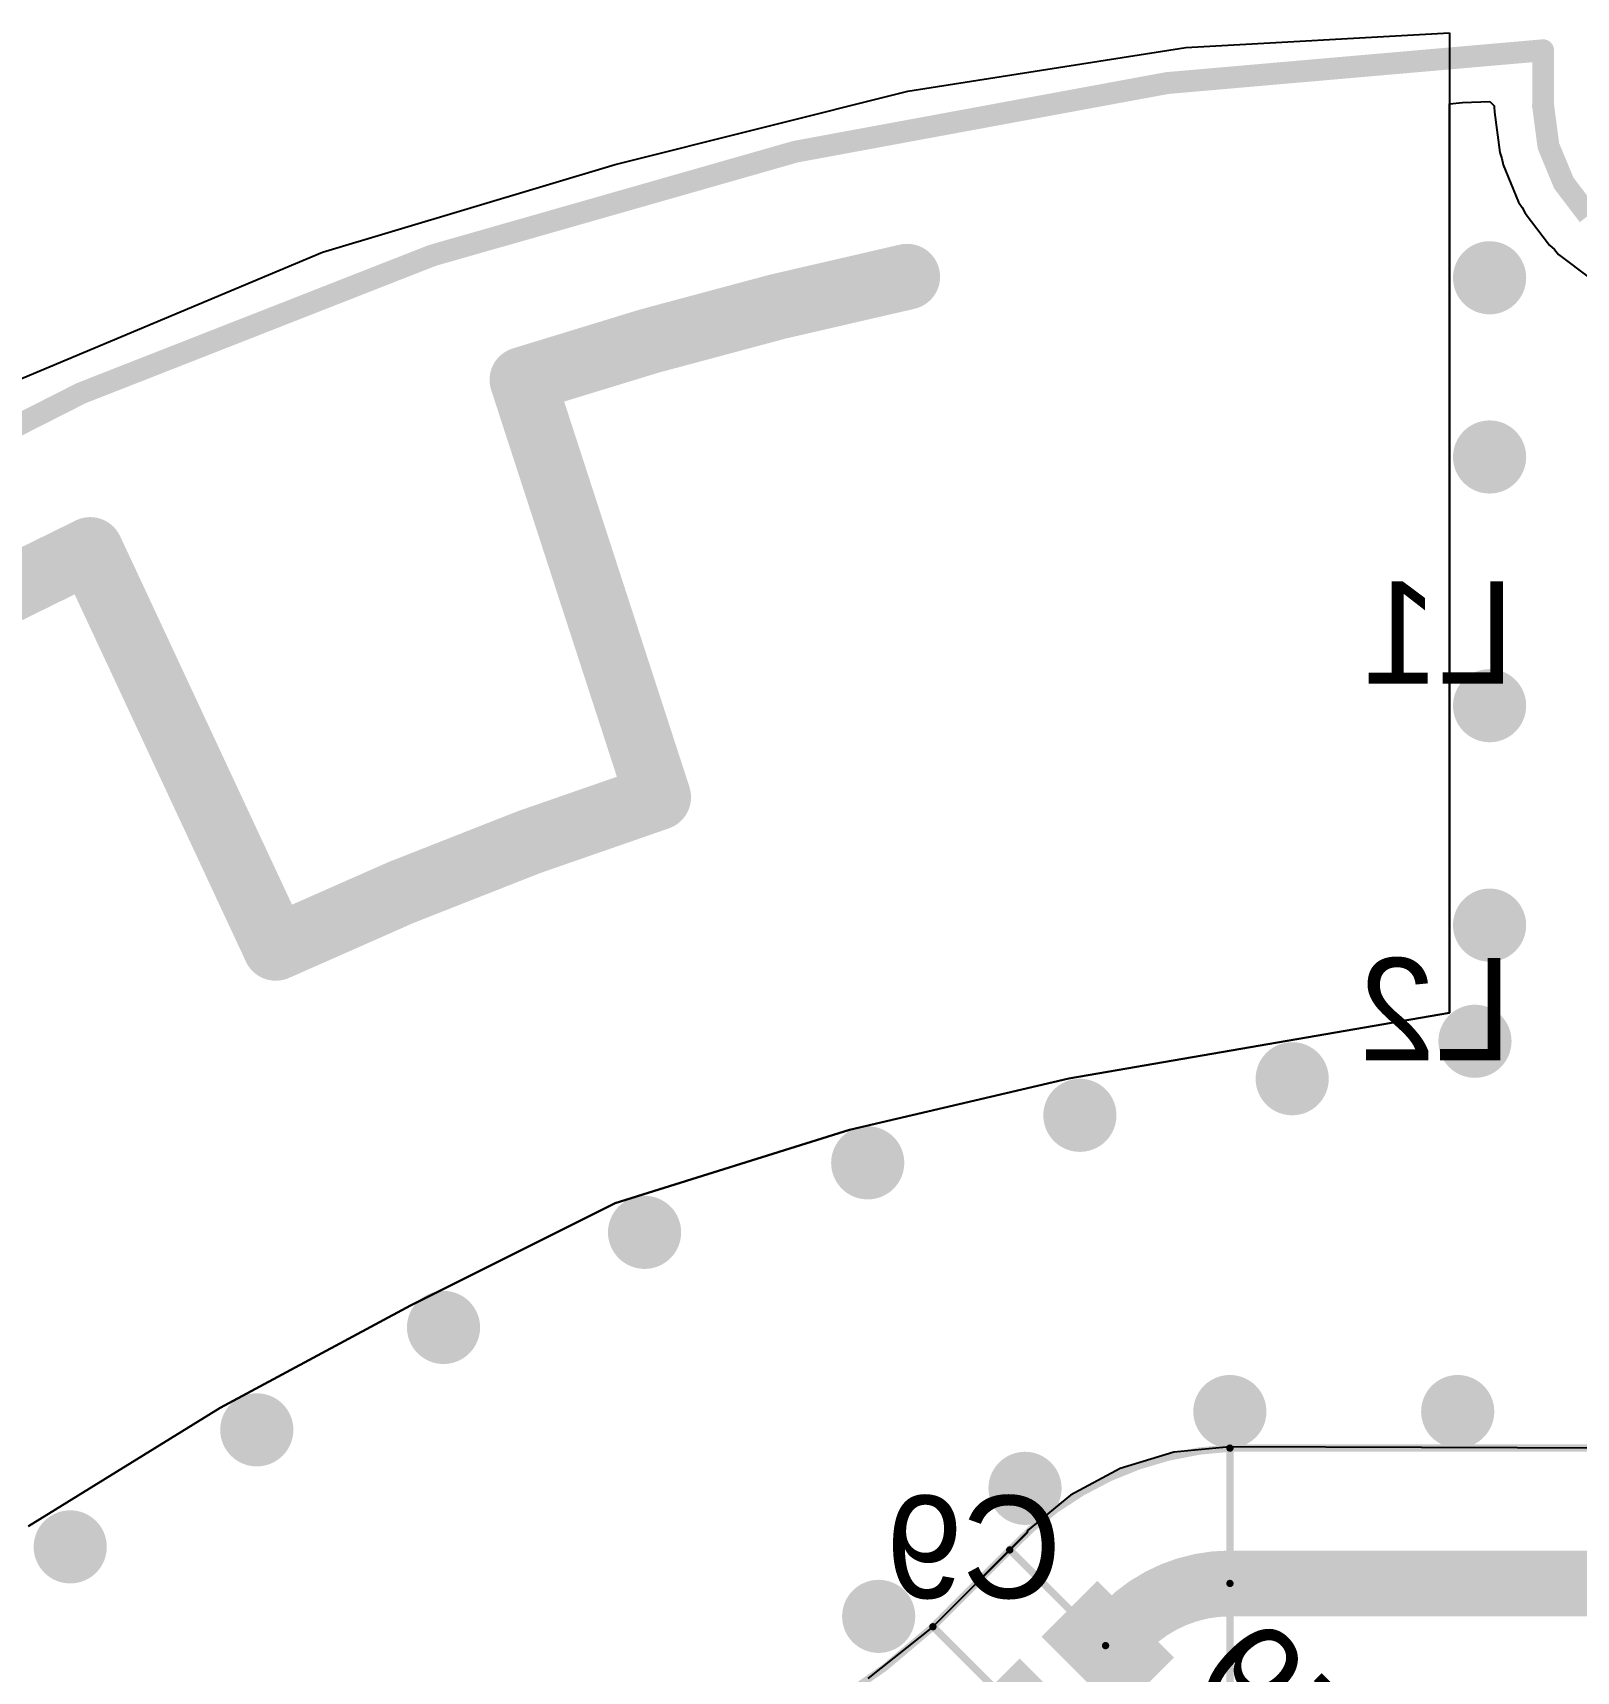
# Model space of a CAD drawing. Header units: millimetres. Extents: x 73 to 190, y 73 to 267.
# Drawn here: x 88.62 to 99.17, y 115.9 to 127.1 of the extents above; entities that cross this region are included whole.
import ezdxf

# ---------------------------------------------------------------- set-up
doc = ezdxf.new("R2010")
doc.units = ezdxf.units.MM
for name, color, linetype in [('BottomLayer', 5, 'Continuous'), ('BottomOverlay', 54, 'Continuous'), ('BottomPaste', 16, 'Continuous'), ('BottomSolder', 6, 'Continuous'), ('DrillDrawing', 1, 'Continuous'), ('KeepOutLayer', 6, 'Continuous'), ('Mechanical1', 6, 'Continuous'), ('Mechanical16', 56, 'Continuous'), ('MidLayer1', 16, 'Continuous'), ('MidLayer2', 76, 'Continuous'), ('MultiLayer', 9, 'Continuous'), ('TopLayer', 1, 'Continuous'), ('ViaHoleLayer', 16, 'Continuous')]:
    doc.layers.add(name, color=color, linetype=linetype)

msp = doc.modelspace()

# ---------------------------------------------------------------- linework, layer by layer
at = {"layer": 'BottomLayer'}
for p, q in [((98.3, 126.615), (98.39, 126.623)), ((98.3, 120.4), (98.3, 126.615)), ((98.39, 126.623), (98.576, 126.629)), ((98.576, 126.629), (98.606, 126.6)), ((98.606, 126.6), (98.607, 126.593)), ((98.607, 126.593), (98.608, 126.556)), ((98.608, 126.556), (98.608, 126.556)), ((98.608, 126.556), (98.608, 126.556)), ((98.608, 126.556), (98.644, 126.282)), ((98.644, 126.282), (98.659, 126.241)), ((98.659, 126.241), (98.667, 126.198)), ((98.667, 126.198), (98.773, 125.942)), ((98.773, 125.942), (98.797, 125.906)), ((98.797, 125.906), (98.817, 125.866)), ((98.817, 125.866), (98.985, 125.647)), ((98.985, 125.647), (99.018, 125.618)), ((99.018, 125.618), (99.047, 125.585)), ((99.047, 125.585), (99.266, 125.417)), ((95.7, 119.951), (98.3, 120.4)), ((94.2, 119.6), (95.7, 119.951)), ((92.6, 119.1), (94.2, 119.6)), ((91.2, 118.4), (92.6, 119.1)), ((89.9, 117.7), (91.2, 118.4)), ((88.59, 116.892), (89.9, 117.7)), ((96.418, 117.397), (96.05, 117.285)), ((96.418, 117.397), (96.05, 117.285)), ((96.8, 117.434), (96.418, 117.397)), ((96.8, 117.434), (96.418, 117.397)), ((99.6, 117.425), (96.8, 117.434)), ((99.6, 117.425), (96.8, 117.434)), ((96.05, 117.285), (95.711, 117.104)), ((96.05, 117.285), (95.711, 117.104)), ((95.711, 117.104), (95.414, 116.86)), ((95.711, 117.104), (95.414, 116.86)), ((95.42, 116.854), (94.771, 116.204)), ((95.414, 116.847), (94.771, 116.204)), ((95.414, 116.86), (95.42, 116.854)), ((95.414, 116.86), (95.414, 116.86)), ((95.414, 116.86), (95.414, 116.847)), ((94.771, 116.204), (94.325, 115.85)), ((94.771, 116.204), (94.325, 115.85)), ((94.771, 116.204), (94.771, 116.204)), ((94.771, 116.204), (94.771, 116.204))]:
    msp.add_line(p, q, dxfattribs=at)
for points, const_width in [([(98.45, 125.425, 1), (98.7, 125.425, 1)], 0.25), ([(94.482, 125.432, 1), (94.707, 125.432, 1)], 0.225), ([(91.853, 124.727, 1), (92.078, 124.727, 1)], 0.225), ([(91.853, 124.727, 1), (92.078, 124.727, 1)], 0.225), ([(98.45, 124.2, 1), (98.7, 124.2, 1)], 0.25), ([(88.899, 123.564, 1), (89.124, 123.564, 1)], 0.225), ([(88.899, 123.564, 1), (89.124, 123.564, 1)], 0.225), ([(98.45, 122.5, 1), (98.7, 122.5, 1)], 0.25), ([(92.78, 121.874, 1), (93.005, 121.874, 1)], 0.225), ([(92.78, 121.874, 1), (93.005, 121.874, 1)], 0.225), ([(98.45, 121, 1), (98.7, 121, 1)], 0.25), ([(90.167, 120.845, 1), (90.392, 120.845, 1)], 0.225), ([(90.167, 120.845, 1), (90.392, 120.845, 1)], 0.225), ([(98.35, 120.206, 1), (98.6, 120.206, 1)], 0.25), ([(97.101, 119.95, 1), (97.351, 119.95, 1)], 0.25), ([(95.65, 119.7, 1), (95.9, 119.7, 1)], 0.25), ([(94.2, 119.375, 1), (94.45, 119.375, 1)], 0.25), ([(92.675, 118.9, 1), (92.925, 118.9, 1)], 0.25), ([(91.301, 118.25, 1), (91.551, 118.25, 1)], 0.25), ([(96.675, 117.675, 1), (96.925, 117.675, 1)], 0.25), ([(98.232, 117.675, 1), (98.482, 117.675, 1)], 0.25), ([(90.025, 117.55, 1), (90.275, 117.55, 1)], 0.25), ([(95.275, 117.15, 1), (95.525, 117.15, 1)], 0.25), ([(88.75, 116.75, 1), (89, 116.75, 1)], 0.25), ([(96.688, 116.5, 1), (96.913, 116.5, 1)], 0.225), ([(96.688, 116.5, 1), (96.912, 116.5, 1)], 0.225), ([(94.275, 116.275, 1), (94.525, 116.275, 1)], 0.25), ([(95.98, 116.207, 1), (96.205, 116.207, 1)], 0.225)]:
    msp.add_lwpolyline(points, format="xyb", close=True, dxfattribs=dict(at, const_width=const_width))
at = {"layer": 'BottomLayer', "const_width": 0.45}
for points in [[(91.966, 124.727, -0.026186), (94.594, 125.432)], [(86.222, 122.049, -0.030553), (89.012, 123.564)], [(90.28, 120.845, -0.030553), (92.893, 121.874)], [(96.093, 116.207, -0.198912), (96.8, 116.5)]]:
    msp.add_lwpolyline(points, format="xyb", dxfattribs=at)
for points in [[(91.966, 124.727), (92.893, 121.874)], [(89.012, 123.564), (90.28, 120.845)], [(96.8, 116.5), (99.6, 116.5)]]:
    msp.add_lwpolyline(points, dxfattribs=at)
at = {"layer": 'BottomLayer'}
msp.add_solid([(95.894, 116.419), (95.612, 116.136), (96.319, 115.994), (96.036, 115.712)], dxfattribs=at)
at = {"layer": 'BottomPaste'}
msp.add_solid([(95.894, 116.348), (95.682, 116.136), (96.248, 115.994), (96.036, 115.782)], dxfattribs=at)
at = {"layer": 'BottomSolder'}
for points in [[(95.894, 116.518), (95.513, 116.136), (96.418, 115.994), (96.036, 115.613)], [(95.364, 115.987), (94.982, 115.606), (95.887, 115.464), (95.506, 115.082)]]:
    msp.add_solid(points, dxfattribs=at)
at = {"layer": 'DrillDrawing', "const_width": 0.15}
msp.add_lwpolyline([(74.931, 89.97, -0.518122), (98.941, 126.98)], format="xyb", dxfattribs=at)
for points in [[(98.941, 126.98), (98.941, 126.6)], [(98.941, 126.6), (98.977, 126.326)], [(98.977, 126.326), (99.083, 126.071)], [(99.083, 126.071), (99.251, 125.851)]]:
    msp.add_lwpolyline(points, dxfattribs=at)
at = {"layer": 'DrillDrawing'}
for points, const_width in [([(98.903, 126.98, 1), (98.978, 126.98, 1)], 0.075), ([(98.903, 126.98, 1), (98.978, 126.98, 1)], 0.075), ([(98.903, 126.6, 1), (98.978, 126.6, 1)], 0.075), ([(98.903, 126.6, 1), (98.978, 126.6, 1)], 0.075), ([(98.94, 126.326, 1), (99.015, 126.326, 1)], 0.075), ([(98.94, 126.326, 1), (99.015, 126.326, 1)], 0.075), ([(99.045, 126.071, 1), (99.12, 126.071, 1)], 0.075), ([(99.045, 126.071, 1), (99.12, 126.071, 1)], 0.075), ([(98.525, 125.425, 1), (98.625, 125.425, 1)], 0.1), ([(98.525, 124.2, 1), (98.625, 124.2, 1)], 0.1), ([(98.525, 122.5, 1), (98.625, 122.5, 1)], 0.1), ([(98.525, 121, 1), (98.625, 121, 1)], 0.1), ([(98.425, 120.206, 1), (98.525, 120.206, 1)], 0.1), ([(97.176, 119.95, 1), (97.276, 119.95, 1)], 0.1), ([(95.725, 119.7, 1), (95.825, 119.7, 1)], 0.1), ([(94.275, 119.375, 1), (94.375, 119.375, 1)], 0.1), ([(92.75, 118.9, 1), (92.85, 118.9, 1)], 0.1), ([(91.376, 118.25, 1), (91.476, 118.25, 1)], 0.1), ([(96.75, 117.675, 1), (96.85, 117.675, 1)], 0.1), ([(98.307, 117.675, 1), (98.407, 117.675, 1)], 0.1), ([(90.1, 117.55, 1), (90.2, 117.55, 1)], 0.1), ([(95.35, 117.15, 1), (95.45, 117.15, 1)], 0.1), ([(88.825, 116.75, 1), (88.925, 116.75, 1)], 0.1), ([(94.35, 116.275, 1), (94.45, 116.275, 1)], 0.1)]:
    msp.add_lwpolyline(points, format="xyb", close=True, dxfattribs=dict(at, const_width=const_width))
at = {"layer": 'KeepOutLayer', "const_width": 0.15}
msp.add_lwpolyline([(74.931, 89.97, -0.518122), (98.941, 126.98)], format="xyb", dxfattribs=at)
for points in [[(98.941, 126.98), (98.941, 126.6)], [(98.941, 126.6), (98.977, 126.326)], [(98.977, 126.326), (99.083, 126.071)], [(99.083, 126.071), (99.251, 125.851)]]:
    msp.add_lwpolyline(points, dxfattribs=at)
at = {"layer": 'KeepOutLayer', "const_width": 0.075}
for points in [[(98.903, 126.98, 1), (98.978, 126.98, 1)], [(98.903, 126.98, 1), (98.978, 126.98, 1)], [(98.903, 126.6, 1), (98.978, 126.6, 1)], [(98.903, 126.6, 1), (98.978, 126.6, 1)], [(98.94, 126.326, 1), (99.015, 126.326, 1)], [(98.94, 126.326, 1), (99.015, 126.326, 1)], [(99.045, 126.071, 1), (99.12, 126.071, 1)], [(99.045, 126.071, 1), (99.12, 126.071, 1)]]:
    msp.add_lwpolyline(points, format="xyb", close=True, dxfattribs=at)
at = {"layer": 'Mechanical1', "const_width": 0.15}
msp.add_lwpolyline([(74.931, 89.97, -0.518122), (98.941, 126.98)], format="xyb", dxfattribs=at)
for points in [[(98.941, 126.98), (98.941, 126.6)], [(98.941, 126.6), (98.977, 126.326)], [(98.977, 126.326), (99.083, 126.071)], [(99.083, 126.071), (99.251, 125.851)]]:
    msp.add_lwpolyline(points, dxfattribs=at)
at = {"layer": 'Mechanical1', "const_width": 0.075}
for points in [[(98.903, 126.98, 1), (98.978, 126.98, 1)], [(98.903, 126.98, 1), (98.978, 126.98, 1)], [(98.903, 126.6, 1), (98.978, 126.6, 1)], [(98.903, 126.6, 1), (98.978, 126.6, 1)], [(98.94, 126.326, 1), (99.015, 126.326, 1)], [(98.94, 126.326, 1), (99.015, 126.326, 1)], [(99.045, 126.071, 1), (99.12, 126.071, 1)], [(99.045, 126.071, 1), (99.12, 126.071, 1)]]:
    msp.add_lwpolyline(points, format="xyb", close=True, dxfattribs=at)
at = {"layer": 'Mechanical16', "const_width": 0.05}
for points in [[(95.296, 116.729, -0.195102), (96.8, 117.425)], [(94.771, 116.204, -0.19156), (91.6, 114.975)]]:
    msp.add_lwpolyline(points, format="xyb", dxfattribs=at)
for points in [[(96.8, 116.5), (96.8, 117.425)], [(96.8, 117.425), (99.6, 117.425)], [(94.771, 116.204), (95.296, 116.729)], [(95.296, 116.729), (95.95, 116.075)], [(96.8, 115.575), (96.8, 116.5)], [(94.771, 116.204), (95.425, 115.55)], [(95.95, 116.075), (96.604, 115.421)]]:
    msp.add_lwpolyline(points, dxfattribs=at)
at = {"layer": 'Mechanical16', "const_width": 0.025}
for points in [[(96.788, 117.425, 1), (96.813, 117.425, 1)], [(96.788, 117.425, 1), (96.813, 117.425, 1)], [(96.788, 117.425, 1), (96.812, 117.425, 1)], [(95.283, 116.729, 1), (95.308, 116.729, 1)], [(95.283, 116.729, 1), (95.308, 116.729, 1)], [(95.283, 116.729, 1), (95.308, 116.729, 1)], [(96.788, 116.5, 1), (96.813, 116.5, 1)], [(96.788, 116.5, 1), (96.813, 116.5, 1)], [(94.758, 116.204, 1), (94.783, 116.204, 1)], [(94.758, 116.204, 1), (94.783, 116.204, 1)], [(94.758, 116.204, 1), (94.783, 116.204, 1)], [(95.938, 116.075, 1), (95.963, 116.075, 1)], [(95.938, 116.075, 1), (95.963, 116.075, 1)]]:
    msp.add_lwpolyline(points, format="xyb", close=True, dxfattribs=at)
at = {"layer": 'MidLayer1'}
for p, q in [((98.3, 126.615), (98.39, 126.623)), ((98.3, 120.4), (98.3, 126.615)), ((98.39, 126.623), (98.576, 126.629)), ((98.576, 126.629), (98.606, 126.6)), ((98.606, 126.6), (98.607, 126.593)), ((98.607, 126.593), (98.608, 126.556)), ((98.608, 126.556), (98.608, 126.556)), ((98.608, 126.556), (98.608, 126.556)), ((98.608, 126.556), (98.644, 126.282)), ((98.644, 126.282), (98.659, 126.241)), ((98.659, 126.241), (98.667, 126.198)), ((98.667, 126.198), (98.773, 125.942)), ((98.773, 125.942), (98.797, 125.906)), ((98.797, 125.906), (98.817, 125.866)), ((98.817, 125.866), (98.985, 125.647)), ((98.985, 125.647), (99.018, 125.618)), ((99.018, 125.618), (99.047, 125.585)), ((99.047, 125.585), (99.266, 125.417)), ((95.7, 119.951), (98.3, 120.4)), ((94.2, 119.6), (95.7, 119.951)), ((92.6, 119.1), (94.2, 119.6)), ((91.2, 118.4), (92.6, 119.1)), ((89.9, 117.7), (91.2, 118.4)), ((88.59, 116.892), (89.9, 117.7))]:
    msp.add_line(p, q, dxfattribs=at)
at = {"layer": 'MidLayer1', "const_width": 0.25}
for points in [[(98.45, 125.425, 1), (98.7, 125.425, 1)], [(98.45, 124.2, 1), (98.7, 124.2, 1)], [(98.45, 122.5, 1), (98.7, 122.5, 1)], [(98.45, 121, 1), (98.7, 121, 1)], [(98.35, 120.206, 1), (98.6, 120.206, 1)], [(97.101, 119.95, 1), (97.351, 119.95, 1)], [(95.65, 119.7, 1), (95.9, 119.7, 1)], [(94.2, 119.375, 1), (94.45, 119.375, 1)], [(92.675, 118.9, 1), (92.925, 118.9, 1)], [(91.301, 118.25, 1), (91.551, 118.25, 1)], [(96.675, 117.675, 1), (96.925, 117.675, 1)], [(98.232, 117.675, 1), (98.482, 117.675, 1)], [(90.025, 117.55, 1), (90.275, 117.55, 1)], [(95.275, 117.15, 1), (95.525, 117.15, 1)], [(88.75, 116.75, 1), (89, 116.75, 1)], [(94.275, 116.275, 1), (94.525, 116.275, 1)]]:
    msp.add_lwpolyline(points, format="xyb", close=True, dxfattribs=at)
at = {"layer": 'MidLayer2'}
for p, q in [((98.3, 126.615), (98.39, 126.623)), ((98.3, 120.4), (98.3, 126.615)), ((98.39, 126.623), (98.576, 126.629)), ((98.576, 126.629), (98.606, 126.6)), ((98.606, 126.6), (98.607, 126.593)), ((98.607, 126.593), (98.608, 126.556)), ((98.608, 126.556), (98.608, 126.556)), ((98.608, 126.556), (98.608, 126.556)), ((98.608, 126.556), (98.644, 126.282)), ((98.644, 126.282), (98.659, 126.241)), ((98.659, 126.241), (98.667, 126.198)), ((98.667, 126.198), (98.773, 125.942)), ((98.773, 125.942), (98.797, 125.906)), ((98.797, 125.906), (98.817, 125.866)), ((98.817, 125.866), (98.985, 125.647)), ((98.985, 125.647), (99.018, 125.618)), ((99.018, 125.618), (99.047, 125.585)), ((99.047, 125.585), (99.266, 125.417)), ((95.7, 119.951), (98.3, 120.4)), ((94.2, 119.6), (95.7, 119.951)), ((92.6, 119.1), (94.2, 119.6)), ((91.2, 118.4), (92.6, 119.1)), ((89.9, 117.7), (91.2, 118.4)), ((88.59, 116.892), (89.9, 117.7))]:
    msp.add_line(p, q, dxfattribs=at)
at = {"layer": 'MidLayer2', "const_width": 0.25}
for points in [[(98.45, 125.425, 1), (98.7, 125.425, 1)], [(98.45, 124.2, 1), (98.7, 124.2, 1)], [(98.45, 122.5, 1), (98.7, 122.5, 1)], [(98.45, 121, 1), (98.7, 121, 1)], [(98.35, 120.206, 1), (98.6, 120.206, 1)], [(97.101, 119.95, 1), (97.351, 119.95, 1)], [(95.65, 119.7, 1), (95.9, 119.7, 1)], [(94.2, 119.375, 1), (94.45, 119.375, 1)], [(92.675, 118.9, 1), (92.925, 118.9, 1)], [(91.301, 118.25, 1), (91.551, 118.25, 1)], [(96.675, 117.675, 1), (96.925, 117.675, 1)], [(98.232, 117.675, 1), (98.482, 117.675, 1)], [(90.025, 117.55, 1), (90.275, 117.55, 1)], [(95.275, 117.15, 1), (95.525, 117.15, 1)], [(88.75, 116.75, 1), (89, 116.75, 1)], [(94.275, 116.275, 1), (94.525, 116.275, 1)]]:
    msp.add_lwpolyline(points, format="xyb", close=True, dxfattribs=at)
at = {"layer": 'MultiLayer'}
for p, q in [((96.5, 127), (98.3, 127.1)), ((98.3, 127.1), (98.3, 120.4)), ((94.6, 126.7), (96.5, 127)), ((92.6, 126.2), (94.6, 126.7)), ((90.6, 125.6), (92.6, 126.2)), ((87.5, 124.3), (90.6, 125.6)), ((98.3, 120.4), (95.7, 119.951)), ((95.7, 119.951), (94.2, 119.6)), ((94.2, 119.6), (92.6, 119.1)), ((92.6, 119.1), (91.2, 118.4)), ((91.2, 118.4), (89.9, 117.7)), ((89.9, 117.7), (88.59, 116.892))]:
    msp.add_line(p, q, dxfattribs=at)
at = {"layer": 'MultiLayer', "const_width": 0.25}
for points in [[(98.45, 125.425, 1), (98.7, 125.425, 1)], [(98.45, 124.2, 1), (98.7, 124.2, 1)], [(98.45, 122.5, 1), (98.7, 122.5, 1)], [(98.45, 121, 1), (98.7, 121, 1)], [(98.35, 120.206, 1), (98.6, 120.206, 1)], [(97.101, 119.95, 1), (97.351, 119.95, 1)], [(95.65, 119.7, 1), (95.9, 119.7, 1)], [(94.2, 119.375, 1), (94.45, 119.375, 1)], [(92.675, 118.9, 1), (92.925, 118.9, 1)], [(91.301, 118.25, 1), (91.551, 118.25, 1)], [(96.675, 117.675, 1), (96.925, 117.675, 1)], [(98.232, 117.675, 1), (98.482, 117.675, 1)], [(90.025, 117.55, 1), (90.275, 117.55, 1)], [(95.275, 117.15, 1), (95.525, 117.15, 1)], [(88.75, 116.75, 1), (89, 116.75, 1)], [(94.275, 116.275, 1), (94.525, 116.275, 1)]]:
    msp.add_lwpolyline(points, format="xyb", close=True, dxfattribs=at)
at = {"layer": 'TopLayer'}
for p, q in [((98.3, 126.615), (98.39, 126.623)), ((98.3, 120.4), (98.3, 126.615)), ((98.39, 126.623), (98.576, 126.629)), ((98.576, 126.629), (98.606, 126.6)), ((98.606, 126.6), (98.607, 126.593)), ((98.607, 126.593), (98.608, 126.556)), ((98.608, 126.556), (98.608, 126.556)), ((98.608, 126.556), (98.608, 126.556)), ((98.608, 126.556), (98.644, 126.282)), ((98.644, 126.282), (98.659, 126.241)), ((98.659, 126.241), (98.667, 126.198)), ((98.667, 126.198), (98.773, 125.942)), ((98.773, 125.942), (98.797, 125.906)), ((98.797, 125.906), (98.817, 125.866)), ((98.817, 125.866), (98.985, 125.647)), ((98.985, 125.647), (99.018, 125.618)), ((99.018, 125.618), (99.047, 125.585)), ((99.047, 125.585), (99.266, 125.417)), ((95.7, 119.951), (98.3, 120.4)), ((94.2, 119.6), (95.7, 119.951)), ((92.6, 119.1), (94.2, 119.6)), ((91.2, 118.4), (92.6, 119.1)), ((89.9, 117.7), (91.2, 118.4)), ((88.59, 116.892), (89.9, 117.7))]:
    msp.add_line(p, q, dxfattribs=at)
at = {"layer": 'TopLayer', "const_width": 0.25}
for points in [[(98.45, 125.425, 1), (98.7, 125.425, 1)], [(98.45, 124.2, 1), (98.7, 124.2, 1)], [(98.45, 122.5, 1), (98.7, 122.5, 1)], [(98.45, 121, 1), (98.7, 121, 1)], [(98.35, 120.206, 1), (98.6, 120.206, 1)], [(97.101, 119.95, 1), (97.351, 119.95, 1)], [(95.65, 119.7, 1), (95.9, 119.7, 1)], [(94.2, 119.375, 1), (94.45, 119.375, 1)], [(92.675, 118.9, 1), (92.925, 118.9, 1)], [(91.301, 118.25, 1), (91.551, 118.25, 1)], [(96.675, 117.675, 1), (96.925, 117.675, 1)], [(98.232, 117.675, 1), (98.482, 117.675, 1)], [(90.025, 117.55, 1), (90.275, 117.55, 1)], [(95.275, 117.15, 1), (95.525, 117.15, 1)], [(88.75, 116.75, 1), (89, 116.75, 1)], [(94.275, 116.275, 1), (94.525, 116.275, 1)]]:
    msp.add_lwpolyline(points, format="xyb", close=True, dxfattribs=at)
at = {"layer": 'ViaHoleLayer', "const_width": 0.1}
for points in [[(98.525, 125.425, 1), (98.625, 125.425, 1)], [(98.525, 124.2, 1), (98.625, 124.2, 1)], [(98.525, 122.5, 1), (98.625, 122.5, 1)], [(98.525, 121, 1), (98.625, 121, 1)], [(98.425, 120.206, 1), (98.525, 120.206, 1)], [(97.176, 119.95, 1), (97.276, 119.95, 1)], [(95.725, 119.7, 1), (95.825, 119.7, 1)], [(94.275, 119.375, 1), (94.375, 119.375, 1)], [(92.75, 118.9, 1), (92.85, 118.9, 1)], [(91.376, 118.25, 1), (91.476, 118.25, 1)], [(96.75, 117.675, 1), (96.85, 117.675, 1)], [(98.307, 117.675, 1), (98.407, 117.675, 1)], [(90.1, 117.55, 1), (90.2, 117.55, 1)], [(95.35, 117.15, 1), (95.45, 117.15, 1)], [(88.825, 116.75, 1), (88.925, 116.75, 1)], [(94.35, 116.275, 1), (94.45, 116.275, 1)]]:
    msp.add_lwpolyline(points, format="xyb", close=True, dxfattribs=at)

# ---------------------------------------------------------------- texts
at = {"layer": 'BottomOverlay', "text_generation_flag": 2}
for s, rotation, p in [('L1', 360, (98.744, 122.65)), ('L2', 360, (98.725, 120.075)), ('C9', 360, (95.65, 116.4)), ('C59', 315, (97.724, 114.6))]:
    msp.add_text(s, height=0.7, rotation=rotation, dxfattribs=at).set_placement(p)

doc.saveas('drawing.dxf')
